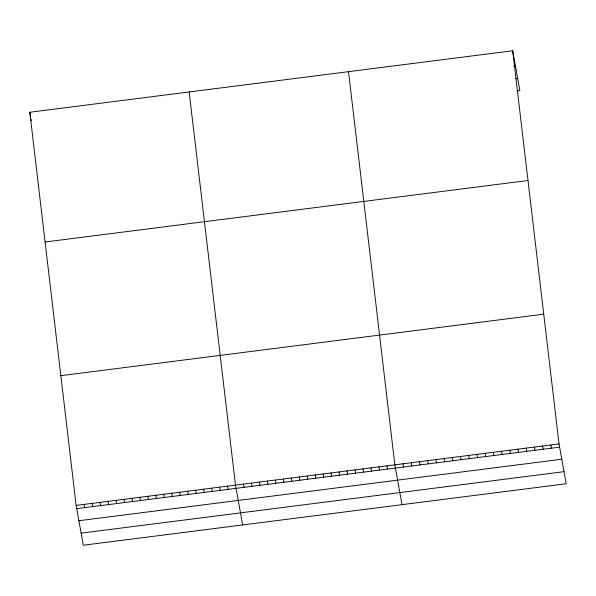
<?xml version="1.0" encoding="UTF-8"?>
<svg xmlns="http://www.w3.org/2000/svg" width="596" height="596" viewBox="0 0 596 596"><rect width="100%" height="100%" fill="white"/><g stroke="black" fill="none" stroke-linecap="round" stroke-linejoin="round"><path stroke-width="0.89" d="M512.702 50.764L559.033 443.931L566.2 483.751L83.298 545.236L76.139 505.415L29.8 112.249L512.702 50.764L519.861 90.585L517.127 90.927M513.625 66.298L515.451 66.067M515.868 78.739L517.693 78.508M45.095 241.998L527.989 180.513M60.844 375.674L543.746 314.189M76.139 505.415L559.033 443.931M76.72 508.641L559.614 447.156M78.888 520.718L561.79 459.233M81.13 533.159L564.025 471.674M550.823 444.981L551.404 448.199M542.621 446.024L543.194 449.25M534.411 447.067L534.985 450.293M526.201 448.118L526.782 451.336M517.991 449.16L518.572 452.386M509.781 450.203L510.362 453.429M501.571 451.247L502.152 454.472M493.361 452.297L493.942 455.515M485.151 453.34L485.733 456.566M476.942 454.383L477.523 457.609M468.732 455.433L469.313 458.652M460.522 456.476L461.103 459.702M452.312 457.519L452.893 460.745M444.109 458.57L444.683 461.788M435.899 459.613L436.481 462.839M427.69 460.656L428.271 463.882M419.48 461.699L420.061 464.925M411.27 462.749L411.851 465.968M403.06 463.792L403.641 467.018M402.017 504.656L394.85 464.835L348.511 71.669M386.886 465.856L387.46 469.074M378.914 466.869L379.496 470.088M370.95 467.882L371.524 471.108M362.979 468.896L363.56 472.121M355.015 469.909L355.589 473.135M347.043 470.922L347.624 474.148M339.079 471.943L339.653 475.161M331.108 472.956L331.689 476.174M323.144 473.969L323.717 477.195M315.172 474.982L315.753 478.208M307.201 475.995L307.782 479.221M299.237 477.009L299.818 480.234M291.265 478.029L291.846 481.248M283.301 479.042L283.882 482.261M275.33 480.056L275.911 483.282M267.366 481.069L267.947 484.295M259.394 482.082L259.975 485.308M251.43 483.095L252.011 486.321M243.459 484.116L244.04 487.334M242.661 524.942L235.495 485.129L189.155 91.963M227.523 486.142L228.104 489.368M219.559 487.155L220.14 490.381M211.587 488.169L212.169 491.395M203.623 489.189L204.205 492.408M195.652 490.203L196.233 493.421M187.688 491.216L188.269 494.442M179.716 492.229L180.297 495.455M171.752 493.242L172.333 496.468M163.781 494.255L164.362 497.481M155.817 495.276L156.398 498.494M147.845 496.289L148.426 499.508M139.881 497.302L140.462 500.528M131.91 498.316L132.491 501.541M123.946 499.329L124.527 502.555M115.974 500.342L116.555 503.568M108.01 501.363L108.591 504.581M29.8 112.249L30.649 116.987M31.059 119.245L31.327 120.757M100.039 502.376L100.62 505.594M92.075 503.389L92.656 506.615M84.103 504.402L84.684 507.628"/></g></svg>
